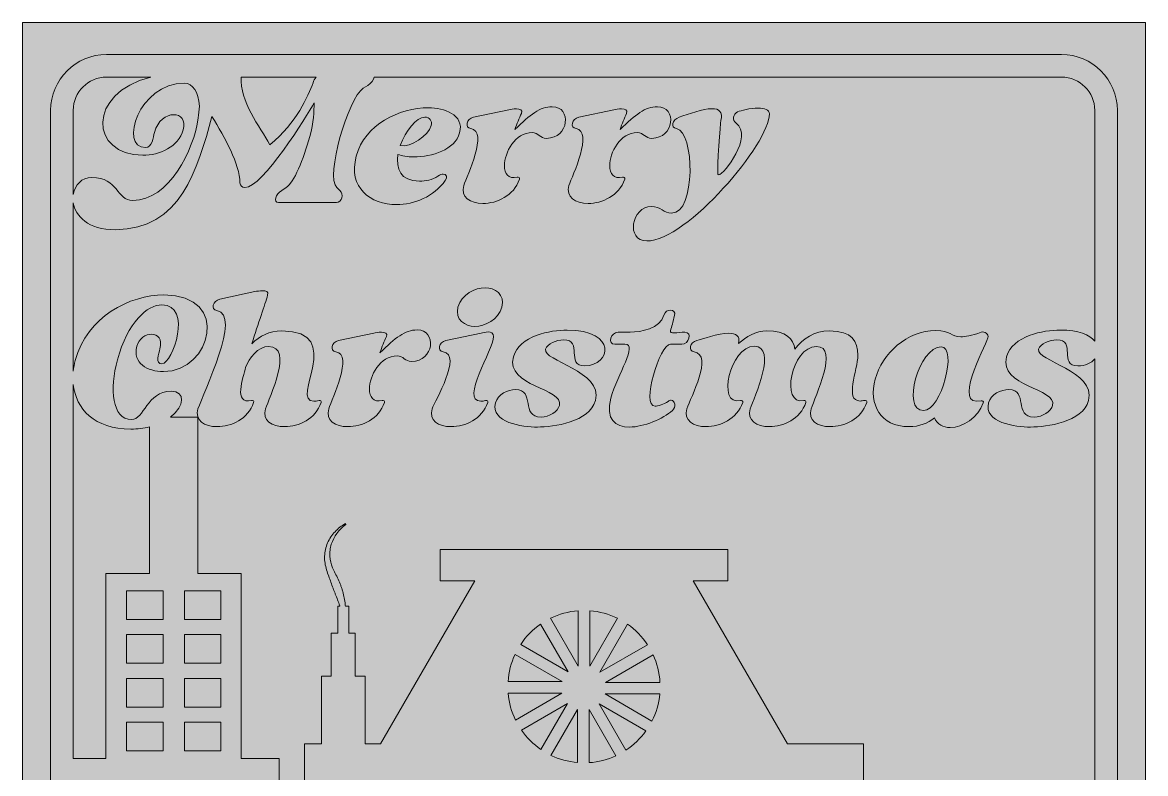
# Model space of a CAD drawing. Header units: centimetres. Extents: x 0.4 to 13.6, y -19.4 to -0.6.
# Drawn here: x 0.38 to 13.59, y -9.4 to -0.58 of the extents above; entities that cross this region are included whole.
import ezdxf

# ---------------------------------------------------------------- set-up
doc = ezdxf.new("R2010")
doc.units = ezdxf.units.CM
doc.header["$MEASUREMENT"] = 0
doc.layers.add('Layer 1', color=7, linetype='Continuous')

# ---------------------------------------------------------------- blocks, each defined once
blk = doc.blocks.new('block 3')
at = {"layer": 'Layer 1', "true_color": 0x2e3543}
h = blk.add_hatch(color=159, dxfattribs=at)
h.dxf.hatch_style = 2
h.paths.add_polyline_path([(13.585, -19.436), (0.385, -19.436), (0.385, -0.579), (13.585, -0.579)])
at = {"layer": 'Layer 1', "lineweight": 0}
blk.add_lwpolyline([(13.585, -19.436), (0.385, -19.436), (0.385, -0.579), (13.585, -0.579), (13.585, -19.436)], dxfattribs=at)
blk = doc.blocks.new('block 2')
at = {"layer": 'Layer 1'}
blk.add_blockref('block 3', (0, 0), dxfattribs=at)
blk = doc.blocks.new('block 4')
at = {"layer": 'Layer 1', "true_color": 0xebe715}
h = blk.add_hatch(color=2, dxfattribs=at)
h.dxf.hatch_style = 2
edge = h.paths.add_edge_path()
edge.add_spline(control_points=[(4.308, -2.15), (4.208, -2.521), (4.476, -2.718), (4.782, -2.718), (4.99, -2.718), (5.217, -2.626), (5.355, -2.436), (5.383, -2.396), (5.368, -2.359), (5.329, -2.359), (5.313, -2.359), (5.292, -2.368), (5.268, -2.383), (5.2, -2.431), (5.126, -2.442), (5.051, -2.442), (4.826, -2.442), (4.772, -2.294), (4.798, -2.128), (4.844, -2.147), (4.909, -2.158), (4.986, -2.158), (5.195, -2.158), (5.471, -2.075), (5.523, -1.876), (5.582, -1.658), (5.335, -1.581), (5.158, -1.581), (4.813, -1.581), (4.409, -1.774), (4.308, -2.15)], knot_values=[0, 0, 0, 0, 1, 1, 1, 2, 2, 2, 3, 3, 3, 4, 4, 4, 5, 5, 5, 6, 6, 6, 7, 7, 7, 8, 8, 8, 9, 9, 9, 10, 10, 10, 10], degree=3, periodic=1)
edge = h.paths.add_edge_path()
edge.add_spline(control_points=[(5.189, -1.791), (5.158, -1.905), (4.944, -2.051), (4.826, -2.025), (4.885, -1.852), (5.016, -1.691), (5.115, -1.691), (5.169, -1.691), (5.204, -1.734), (5.189, -1.791)], knot_values=[0, 0, 0, 0, 1, 1, 1, 2, 2, 2, 3, 3, 3, 3], degree=3, periodic=1)
h = blk.add_hatch(color=2, dxfattribs=at)
h.dxf.hatch_style = 2
edge = h.paths.add_edge_path()
edge.add_spline(control_points=[(5.797, -2.705), (5.96, -2.705), (6.161, -2.615), (6.227, -2.421), (6.231, -2.403), (6.218, -2.392), (6.201, -2.396), (6.096, -2.423), (6.05, -2.355), (6.05, -2.261), (6.05, -2.108), (6.172, -1.872), (6.376, -1.872), (6.448, -1.872), (6.47, -1.94), (6.544, -1.94), (6.811, -1.94), (6.845, -1.568), (6.612, -1.568), (6.463, -1.568), (6.358, -1.66), (6.172, -1.837), (6.196, -1.767), (6.223, -1.702), (6.249, -1.647), (6.266, -1.605), (6.231, -1.594), (6.19, -1.594), (6.157, -1.594), (6.118, -1.601), (6.1, -1.605), (6.1, -1.605), (5.687, -1.693), (5.687, -1.693), (5.602, -1.71), (5.582, -1.815), (5.654, -1.826), (5.864, -1.857), (5.611, -2.375), (5.571, -2.495), (5.53, -2.63), (5.648, -2.705), (5.797, -2.705)], knot_values=[0, 0, 0, 0, 1, 1, 1, 2, 2, 2, 3, 3, 3, 4, 4, 4, 5, 5, 5, 6, 6, 6, 7, 7, 7, 8, 8, 8, 9, 9, 9, 10, 10, 10, 11, 11, 11, 12, 12, 12, 13, 13, 13, 14, 14, 14, 14], degree=3, periodic=1)
h = blk.add_hatch(color=2, dxfattribs=at)
h.dxf.hatch_style = 2
edge = h.paths.add_edge_path()
edge.add_spline(control_points=[(7.034, -2.705), (7.197, -2.705), (7.398, -2.615), (7.464, -2.421), (7.468, -2.403), (7.455, -2.392), (7.438, -2.396), (7.333, -2.423), (7.287, -2.355), (7.287, -2.261), (7.287, -2.108), (7.409, -1.872), (7.613, -1.872), (7.685, -1.872), (7.707, -1.94), (7.781, -1.94), (8.048, -1.94), (8.082, -1.568), (7.849, -1.568), (7.7, -1.568), (7.595, -1.66), (7.409, -1.837), (7.433, -1.767), (7.46, -1.702), (7.486, -1.647), (7.503, -1.605), (7.468, -1.594), (7.427, -1.594), (7.394, -1.594), (7.355, -1.601), (7.337, -1.605), (7.337, -1.605), (6.924, -1.693), (6.924, -1.693), (6.839, -1.71), (6.819, -1.815), (6.891, -1.826), (7.101, -1.857), (6.848, -2.375), (6.808, -2.495), (6.767, -2.63), (6.885, -2.705), (7.034, -2.705)], knot_values=[0, 0, 0, 0, 1, 1, 1, 2, 2, 2, 3, 3, 3, 4, 4, 4, 5, 5, 5, 6, 6, 6, 7, 7, 7, 8, 8, 8, 9, 9, 9, 10, 10, 10, 11, 11, 11, 12, 12, 12, 13, 13, 13, 14, 14, 14, 14], degree=3, periodic=1)
h = blk.add_hatch(color=2, dxfattribs=at)
h.dxf.hatch_style = 2
edge = h.paths.add_edge_path()
edge.add_spline(control_points=[(8.015, -2.82), (7.925, -2.82), (7.884, -2.74), (7.779, -2.74), (7.543, -2.74), (7.473, -3.146), (7.722, -3.146), (8.198, -3.146), (9.166, -1.994), (9.166, -1.651), (9.166, -1.603), (9.105, -1.586), (9.031, -1.586), (8.939, -1.586), (8.828, -1.612), (8.791, -1.629), (8.74, -1.656), (8.721, -1.726), (8.773, -1.763), (8.981, -1.913), (8.627, -2.368), (8.568, -2.368), (8.563, -2.368), (8.559, -2.366), (8.559, -2.359), (8.546, -2.287), (8.587, -1.758), (8.594, -1.732), (8.622, -1.627), (8.572, -1.592), (8.489, -1.592), (8.382, -1.592), (8.216, -1.653), (8.104, -1.693), (8.021, -1.721), (7.999, -1.815), (8.072, -1.826), (8.286, -1.857), (8.301, -2.82), (8.015, -2.82)], knot_values=[0, 0, 0, 0, 1, 1, 1, 2, 2, 2, 3, 3, 3, 4, 4, 4, 5, 5, 5, 6, 6, 6, 7, 7, 7, 8, 8, 8, 9, 9, 9, 10, 10, 10, 11, 11, 11, 12, 12, 12, 13, 13, 13, 13], degree=3, periodic=1)
h = blk.add_hatch(color=2, dxfattribs=at)
h.dxf.hatch_style = 2
edge = h.paths.add_edge_path()
edge.add_spline(control_points=[(6.019, -3.922), (6.061, -3.773), (5.936, -3.695), (5.823, -3.695), (5.709, -3.695), (5.543, -3.773), (5.504, -3.922), (5.464, -4.071), (5.587, -4.149), (5.703, -4.149), (5.816, -4.149), (5.98, -4.071), (6.019, -3.922)], knot_values=[0, 0, 0, 0, 1, 1, 1, 2, 2, 2, 3, 3, 3, 4, 4, 4, 4], degree=3, periodic=1)
h = blk.add_hatch(color=2, dxfattribs=at)
h.dxf.hatch_style = 2
edge = h.paths.add_edge_path()
edge.add_spline(control_points=[(3.871, -5.019), (3.847, -5.026), (3.825, -5.028), (3.81, -5.028), (3.517, -5.028), (4.197, -4.202), (3.432, -4.202), (3.288, -4.202), (3.17, -4.263), (3.082, -4.353), (3.154, -4.114), (3.237, -3.894), (3.266, -3.782), (3.277, -3.741), (3.246, -3.73), (3.207, -3.73), (3.176, -3.73), (3.139, -3.736), (3.117, -3.741), (3.117, -3.741), (2.704, -3.83), (2.704, -3.83), (2.623, -3.848), (2.593, -3.95), (2.671, -3.964), (2.966, -4.005), (2.51, -4.929), (2.448, -5.117), (2.407, -5.253), (2.525, -5.327), (2.673, -5.327), (2.837, -5.327), (3.038, -5.238), (3.102, -5.043), (3.108, -5.026), (3.095, -5.015), (3.078, -5.019), (2.859, -5.074), (2.979, -4.748), (3.008, -4.632), (3.047, -4.523), (3.156, -4.385), (3.277, -4.385), (3.578, -4.385), (3.283, -4.993), (3.242, -5.117), (3.198, -5.253), (3.318, -5.327), (3.467, -5.327), (3.631, -5.327), (3.83, -5.238), (3.895, -5.043), (3.902, -5.026), (3.886, -5.015), (3.871, -5.019)], knot_values=[0, 0, 0, 0, 1, 1, 1, 2, 2, 2, 3, 3, 3, 4, 4, 4, 5, 5, 5, 6, 6, 6, 7, 7, 7, 8, 8, 8, 9, 9, 9, 10, 10, 10, 11, 11, 11, 12, 12, 12, 13, 13, 13, 14, 14, 14, 15, 15, 15, 16, 16, 16, 17, 17, 17, 18, 18, 18, 18], degree=3, periodic=1)
h = blk.add_hatch(color=2, dxfattribs=at)
h.dxf.hatch_style = 2
edge = h.paths.add_edge_path()
edge.add_spline(control_points=[(8.002, -4.359), (8.002, -4.359), (8.133, -4.359), (8.133, -4.359), (8.22, -4.359), (8.262, -4.217), (8.17, -4.217), (8.133, -4.217), (8.082, -4.226), (8.048, -4.226), (8.017, -4.226), (7.997, -4.219), (8.002, -4.2), (8.015, -4.154), (8.03, -4.097), (8.05, -4.02), (8.061, -3.979), (8.034, -3.957), (8.002, -3.957), (7.971, -3.957), (7.936, -3.977), (7.925, -4.016), (7.877, -4.176), (7.656, -4.217), (7.527, -4.217), (7.527, -4.217), (7.388, -4.217), (7.388, -4.217), (7.296, -4.217), (7.261, -4.359), (7.348, -4.359), (7.348, -4.359), (7.466, -4.359), (7.466, -4.359), (7.624, -4.359), (7.377, -4.709), (7.302, -4.991), (7.235, -5.244), (7.353, -5.332), (7.519, -5.332), (7.689, -5.332), (7.912, -5.235), (8.024, -5.137), (8.069, -5.096), (8.056, -5.017), (8.01, -5.017), (7.999, -5.017), (7.986, -5.021), (7.973, -5.03), (7.923, -5.065), (7.853, -5.087), (7.82, -5.087), (7.652, -5.087), (7.875, -4.359), (8.002, -4.359)], knot_values=[0, 0, 0, 0, 1, 1, 1, 2, 2, 2, 3, 3, 3, 4, 4, 4, 5, 5, 5, 6, 6, 6, 7, 7, 7, 8, 8, 8, 9, 9, 9, 10, 10, 10, 11, 11, 11, 12, 12, 12, 13, 13, 13, 14, 14, 14, 15, 15, 15, 16, 16, 16, 17, 17, 17, 18, 18, 18, 18], degree=3, periodic=1)
h = blk.add_hatch(color=2, dxfattribs=at)
h.dxf.hatch_style = 2
edge = h.paths.add_edge_path()
edge.add_spline(control_points=[(5.025, -4.191), (4.876, -4.191), (4.771, -4.283), (4.586, -4.46), (4.61, -4.39), (4.636, -4.324), (4.662, -4.27), (4.68, -4.228), (4.645, -4.217), (4.603, -4.217), (4.57, -4.217), (4.531, -4.224), (4.514, -4.228), (4.514, -4.228), (4.101, -4.315), (4.101, -4.315), (4.015, -4.333), (3.996, -4.438), (4.068, -4.449), (4.278, -4.479), (4.024, -4.997), (3.985, -5.117), (3.943, -5.253), (4.061, -5.327), (4.21, -5.327), (4.374, -5.327), (4.575, -5.238), (4.64, -5.043), (4.645, -5.026), (4.632, -5.015), (4.614, -5.019), (4.509, -5.045), (4.463, -4.978), (4.463, -4.884), (4.463, -4.731), (4.586, -4.495), (4.789, -4.495), (4.861, -4.495), (4.883, -4.562), (4.957, -4.562), (5.224, -4.562), (5.259, -4.191), (5.025, -4.191)], knot_values=[0, 0, 0, 0, 1, 1, 1, 2, 2, 2, 3, 3, 3, 4, 4, 4, 5, 5, 5, 6, 6, 6, 7, 7, 7, 8, 8, 8, 9, 9, 9, 10, 10, 10, 11, 11, 11, 12, 12, 12, 13, 13, 13, 14, 14, 14, 14], degree=3, periodic=1)
h = blk.add_hatch(color=2, dxfattribs=at)
h.dxf.hatch_style = 2
edge = h.paths.add_edge_path()
edge.add_spline(control_points=[(5.858, -4.215), (5.827, -4.215), (5.794, -4.224), (5.775, -4.228), (5.775, -4.228), (5.362, -4.315), (5.362, -4.315), (5.276, -4.333), (5.257, -4.438), (5.329, -4.449), (5.56, -4.481), (5.23, -5.028), (5.2, -5.117), (5.156, -5.253), (5.276, -5.327), (5.425, -5.327), (5.589, -5.327), (5.788, -5.238), (5.853, -5.043), (5.86, -5.026), (5.847, -5.015), (5.829, -5.019), (5.807, -5.026), (5.788, -5.028), (5.772, -5.028), (5.523, -5.028), (5.923, -4.42), (5.923, -4.27), (5.923, -4.226), (5.893, -4.215), (5.858, -4.215)], knot_values=[0, 0, 0, 0, 1, 1, 1, 2, 2, 2, 3, 3, 3, 4, 4, 4, 5, 5, 5, 6, 6, 6, 7, 7, 7, 8, 8, 8, 9, 9, 9, 10, 10, 10, 10], degree=3, periodic=1)
h = blk.add_hatch(color=2, dxfattribs=at)
h.dxf.hatch_style = 2
edge = h.paths.add_edge_path()
edge.add_spline(control_points=[(6.155, -4.508), (6.061, -4.857), (6.752, -4.875), (6.697, -5.078), (6.679, -5.146), (6.579, -5.216), (6.481, -5.216), (6.236, -5.216), (6.415, -4.892), (6.181, -4.892), (6.092, -4.892), (5.971, -4.945), (5.945, -5.047), (5.882, -5.281), (6.262, -5.332), (6.437, -5.332), (6.627, -5.332), (7.051, -5.275), (7.119, -5.021), (7.213, -4.672), (6.496, -4.554), (6.533, -4.418), (6.551, -4.355), (6.662, -4.307), (6.745, -4.307), (6.981, -4.307), (6.762, -4.613), (6.994, -4.613), (7.304, -4.613), (7.383, -4.193), (6.787, -4.193), (6.592, -4.193), (6.223, -4.256), (6.155, -4.508)], knot_values=[0, 0, 0, 0, 1, 1, 1, 2, 2, 2, 3, 3, 3, 4, 4, 4, 5, 5, 5, 6, 6, 6, 7, 7, 7, 8, 8, 8, 9, 9, 9, 10, 10, 10, 11, 11, 11, 11], degree=3, periodic=1)
h = blk.add_hatch(color=2, dxfattribs=at)
h.dxf.hatch_style = 2
edge = h.paths.add_edge_path()
edge.add_spline(control_points=[(8.802, -4.35), (8.821, -4.259), (8.767, -4.23), (8.688, -4.23), (8.561, -4.23), (8.369, -4.302), (8.312, -4.315), (8.227, -4.333), (8.207, -4.438), (8.279, -4.449), (8.511, -4.481), (8.238, -4.986), (8.194, -5.117), (8.152, -5.253), (8.27, -5.327), (8.419, -5.327), (8.583, -5.327), (8.784, -5.238), (8.85, -5.043), (8.854, -5.026), (8.841, -5.015), (8.823, -5.019), (8.539, -5.091), (8.705, -4.383), (8.985, -4.383), (9.265, -4.383), (8.985, -4.982), (8.939, -5.117), (8.898, -5.253), (9.016, -5.327), (9.164, -5.327), (9.328, -5.327), (9.529, -5.238), (9.593, -5.043), (9.599, -5.026), (9.586, -5.015), (9.569, -5.019), (9.293, -5.089), (9.416, -4.385), (9.719, -4.385), (9.986, -4.385), (9.7, -4.982), (9.654, -5.117), (9.612, -5.253), (9.73, -5.327), (9.879, -5.327), (10.043, -5.327), (10.244, -5.238), (10.309, -5.043), (10.314, -5.026), (10.301, -5.015), (10.283, -5.019), (10.264, -5.023), (10.246, -5.026), (10.231, -5.026), (10.041, -5.026), (10.204, -4.663), (10.204, -4.488), (10.204, -4.324), (10.137, -4.202), (9.868, -4.202), (9.693, -4.202), (9.555, -4.294), (9.464, -4.418), (9.446, -4.291), (9.363, -4.202), (9.134, -4.202), (9.005, -4.202), (8.885, -4.274), (8.802, -4.35)], knot_values=[0, 0, 0, 0, 1, 1, 1, 2, 2, 2, 3, 3, 3, 4, 4, 4, 5, 5, 5, 6, 6, 6, 7, 7, 7, 8, 8, 8, 9, 9, 9, 10, 10, 10, 11, 11, 11, 12, 12, 12, 13, 13, 13, 14, 14, 14, 15, 15, 15, 16, 16, 16, 17, 17, 17, 18, 18, 18, 19, 19, 19, 20, 20, 20, 21, 21, 21, 22, 22, 22, 23, 23, 23, 23], degree=3, periodic=1)
h = blk.add_hatch(color=2, dxfattribs=at)
h.dxf.hatch_style = 2
edge = h.paths.add_edge_path()
edge.add_spline(control_points=[(10.803, -5.327), (10.928, -5.327), (11.026, -5.288), (11.103, -5.225), (11.138, -5.303), (11.208, -5.338), (11.289, -5.338), (11.437, -5.338), (11.621, -5.222), (11.678, -5.047), (11.684, -5.03), (11.669, -5.019), (11.654, -5.023), (11.308, -5.104), (11.691, -4.409), (11.732, -4.285), (11.75, -4.237), (11.689, -4.206), (11.654, -4.217), (11.538, -4.259), (11.466, -4.272), (11.415, -4.272), (11.297, -4.272), (11.293, -4.197), (11.12, -4.197), (10.782, -4.197), (10.487, -4.471), (10.408, -4.77), (10.327, -5.065), (10.469, -5.327), (10.803, -5.327)], knot_values=[0, 0, 0, 0, 1, 1, 1, 2, 2, 2, 3, 3, 3, 4, 4, 4, 5, 5, 5, 6, 6, 6, 7, 7, 7, 8, 8, 8, 9, 9, 9, 10, 10, 10, 10], degree=3, periodic=1)
edge = h.paths.add_edge_path()
edge.add_spline(control_points=[(11.184, -4.39), (11.376, -4.39), (11.188, -5.139), (10.974, -5.139), (10.714, -5.139), (10.921, -4.39), (11.184, -4.39)], knot_values=[0, 0, 0, 0, 1, 1, 1, 2, 2, 2, 2], degree=3, periodic=1)
at = {"layer": 'Layer 1', "lineweight": 0}
for points in [[(1.609, -7.592), (1.609, -7.256), (2.037, -7.256), (2.037, -7.592), (1.609, -7.592)], [(2.717, -7.592), (2.289, -7.592), (2.289, -7.256), (2.717, -7.256), (2.717, -7.592)], [(1.609, -8.106), (1.609, -7.77), (2.037, -7.77), (2.037, -8.106), (1.609, -8.106)], [(2.717, -7.77), (2.717, -8.106), (2.289, -8.106), (2.289, -7.77), (2.717, -7.77)], [(1.609, -8.621), (1.609, -8.285), (2.037, -8.285), (2.037, -8.621), (1.609, -8.621)], [(2.717, -8.285), (2.717, -8.621), (2.289, -8.621), (2.289, -8.285), (2.717, -8.285)], [(1.609, -9.135), (1.609, -8.799), (2.037, -8.799), (2.037, -9.135), (1.609, -9.135)], [(2.717, -8.799), (2.717, -9.135), (2.289, -9.135), (2.289, -8.799), (2.717, -8.799)]]:
    blk.add_lwpolyline(points, dxfattribs=at)
for points, knots in [([(12.598, -0.955), (12.598, -0.955), (1.372, -0.955), (1.372, -0.955), (1.011, -0.955), (0.716, -1.249), (0.716, -1.611), (0.716, -1.611), (0.716, -18.404), (0.716, -18.404), (0.716, -18.766), (1.011, -19.06), (1.372, -19.06), (1.372, -19.06), (12.598, -19.06), (12.598, -19.06), (12.959, -19.06), (13.254, -18.766), (13.254, -18.404), (13.254, -18.404), (13.254, -1.611), (13.254, -1.611), (13.254, -1.249), (12.959, -0.955), (12.598, -0.955)], [0, 0, 0, 0, 1, 1, 1, 2, 2, 2, 3, 3, 3, 4, 4, 4, 5, 5, 5, 6, 6, 6, 7, 7, 7, 8, 8, 8, 8]), ([(12.988, -1.611), (12.988, -1.611), (12.988, -4.321), (12.988, -4.321), (12.928, -4.249), (12.801, -4.193), (12.582, -4.193), (12.388, -4.193), (12.019, -4.256), (11.951, -4.508), (11.857, -4.857), (12.547, -4.875), (12.493, -5.078), (12.475, -5.146), (12.375, -5.216), (12.276, -5.216), (12.032, -5.216), (12.211, -4.892), (11.977, -4.892), (11.888, -4.892), (11.767, -4.945), (11.741, -5.047), (11.678, -5.281), (12.058, -5.332), (12.233, -5.332), (12.423, -5.332), (12.847, -5.275), (12.915, -5.021), (13.009, -4.672), (12.292, -4.554), (12.329, -4.418), (12.346, -4.355), (12.458, -4.307), (12.541, -4.307), (12.777, -4.307), (12.558, -4.613), (12.79, -4.613), (12.878, -4.613), (12.947, -4.579), (12.988, -4.531), (12.988, -4.531), (12.988, -13.232), (12.988, -13.232), (12.988, -13.232), (12.287, -13.232), (12.287, -13.232), (12.287, -13.232), (12.287, -12.931), (12.287, -12.931), (12.287, -12.559), (11.985, -12.257), (11.613, -12.257), (11.426, -12.257), (11.258, -12.332), (11.135, -12.454), (11.013, -12.576), (10.938, -12.745), (10.938, -12.931), (10.938, -12.931), (10.938, -13.232), (10.938, -13.232), (10.938, -13.232), (10.271, -13.232), (10.271, -13.232), (10.271, -13.232), (10.271, -9.054), (10.271, -9.054), (10.271, -9.054), (9.375, -9.054), (9.375, -9.054), (9.375, -9.054), (8.27, -7.14), (8.27, -7.14), (8.27, -7.14), (8.674, -7.14), (8.674, -7.14), (8.674, -7.14), (8.674, -6.77), (8.674, -6.77), (8.674, -6.77), (5.296, -6.77), (5.296, -6.77), (5.296, -6.77), (5.296, -7.14), (5.296, -7.14), (5.296, -7.14), (5.7, -7.14), (5.7, -7.14), (5.7, -7.14), (4.595, -9.054), (4.595, -9.054), (4.595, -9.054), (4.413, -9.054), (4.413, -9.054), (4.413, -9.054), (4.413, -8.258), (4.413, -8.258), (4.413, -8.258), (4.295, -8.258), (4.295, -8.258), (4.295, -8.258), (4.295, -7.754), (4.295, -7.754), (4.295, -7.754), (4.22, -7.754), (4.22, -7.754), (4.22, -7.754), (4.22, -7.437), (4.22, -7.437), (4.22, -7.437), (4.18, -7.437), (4.18, -7.437), (4.179, -7.431), (4.179, -7.424), (4.178, -7.418), (4.174, -7.366), (4.163, -7.314), (4.15, -7.264), (4.146, -7.252), (4.142, -7.24), (4.139, -7.227), (4.134, -7.215), (4.13, -7.203), (4.125, -7.191), (4.117, -7.166), (4.106, -7.143), (4.095, -7.12), (4.084, -7.096), (4.072, -7.074), (4.06, -7.051), (4.06, -7.051), (4.051, -7.034), (4.051, -7.034), (4.051, -7.034), (4.043, -7.018), (4.043, -7.018), (4.043, -7.018), (4.036, -7.002), (4.036, -7.002), (4.036, -7.002), (4.029, -6.986), (4.029, -6.986), (4.012, -6.942), (4, -6.896), (3.998, -6.849), (3.996, -6.826), (3.997, -6.802), (4, -6.779), (4.003, -6.755), (4.008, -6.732), (4.015, -6.709), (4.044, -6.618), (4.106, -6.536), (4.185, -6.475), (4.185, -6.475), (4.18, -6.467), (4.18, -6.467), (4.135, -6.492), (4.095, -6.524), (4.059, -6.562), (4.023, -6.6), (3.993, -6.644), (3.971, -6.693), (3.961, -6.718), (3.953, -6.743), (3.946, -6.769), (3.941, -6.796), (3.937, -6.823), (3.936, -6.85), (3.934, -6.904), (3.944, -6.958), (3.959, -7.01), (3.959, -7.01), (3.965, -7.029), (3.965, -7.029), (3.965, -7.029), (3.972, -7.048), (3.972, -7.048), (3.972, -7.048), (3.985, -7.085), (3.985, -7.085), (3.993, -7.108), (4.003, -7.131), (4.01, -7.155), (4.018, -7.178), (4.027, -7.202), (4.035, -7.225), (4.039, -7.236), (4.044, -7.248), (4.048, -7.259), (4.053, -7.271), (4.057, -7.282), (4.062, -7.294), (4.08, -7.339), (4.098, -7.385), (4.114, -7.432), (4.115, -7.433), (4.116, -7.435), (4.116, -7.437), (4.116, -7.437), (4.09, -7.437), (4.09, -7.437), (4.09, -7.437), (4.09, -7.754), (4.09, -7.754), (4.09, -7.754), (4.015, -7.754), (4.015, -7.754), (4.015, -7.754), (4.015, -8.258), (4.015, -8.258), (4.015, -8.258), (3.898, -8.258), (3.898, -8.258), (3.898, -8.258), (3.898, -9.054), (3.898, -9.054), (3.898, -9.054), (3.699, -9.054), (3.699, -9.054), (3.699, -9.054), (3.699, -18.794), (3.699, -18.794), (3.699, -18.794), (3.403, -18.794), (3.403, -18.794), (3.403, -18.794), (3.403, -9.228), (3.403, -9.228), (3.254, -9.228), (3.105, -9.228), (2.956, -9.228), (2.956, -9.228), (2.956, -7.053), (2.956, -7.053), (2.956, -7.053), (2.446, -7.053), (2.446, -7.053), (2.446, -7.053), (2.446, -5.214), (2.446, -5.214), (2.446, -5.214), (2.126, -5.214), (2.126, -5.214), (2.292, -5.084), (2.304, -4.912), (2.134, -4.912), (1.843, -4.912), (1.819, -5.244), (1.666, -5.244), (1.436, -5.244), (1.41, -4.881), (1.5, -4.543), (1.62, -4.099), (1.854, -3.896), (2.024, -3.896), (2.387, -3.896), (2.151, -4.589), (2.024, -4.589), (1.939, -4.589), (1.987, -4.471), (2, -4.414), (2.033, -4.294), (1.974, -4.241), (1.904, -4.241), (1.834, -4.241), (1.753, -4.291), (1.729, -4.383), (1.677, -4.582), (1.852, -4.68), (2.044, -4.68), (2.601, -4.68), (2.844, -3.78), (2.046, -3.78), (1.648, -3.78), (1.144, -4.033), (1.006, -4.549), (0.995, -4.592), (0.987, -4.634), (0.982, -4.676), (0.982, -4.676), (0.982, -2.698), (0.982, -2.698), (1.008, -2.854), (1.155, -3.013), (1.478, -3.013), (2.241, -3.013), (2.444, -2.305), (2.612, -1.682), (2.763, -1.935), (2.94, -2.237), (2.94, -2.464), (2.951, -2.497), (2.96, -2.514), (2.999, -2.517), (3.2, -2.53), (3.733, -1.671), (3.812, -1.522), (3.814, -1.621), (3.805, -1.754), (3.762, -1.918), (3.69, -2.187), (3.574, -2.462), (3.484, -2.519), (3.484, -2.519), (3.432, -2.552), (3.432, -2.552), (3.357, -2.598), (3.331, -2.689), (3.395, -2.694), (3.395, -2.694), (4.074, -2.694), (4.074, -2.694), (4.14, -2.689), (4.164, -2.598), (4.114, -2.552), (4.114, -2.552), (4.079, -2.519), (4.079, -2.519), (3.945, -2.39), (4.21, -1.468), (4.391, -1.352), (4.391, -1.352), (4.444, -1.319), (4.444, -1.319), (4.487, -1.292), (4.513, -1.252), (4.517, -1.221), (4.517, -1.221), (12.598, -1.221), (12.598, -1.221), (12.813, -1.221), (12.988, -1.396), (12.988, -1.611)], [0, 0, 0, 0, 1, 1, 1, 2, 2, 2, 3, 3, 3, 4, 4, 4, 5, 5, 5, 6, 6, 6, 7, 7, 7, 8, 8, 8, 9, 9, 9, 10, 10, 10, 11, 11, 11, 12, 12, 12, 13, 13, 13, 14, 14, 14, 15, 15, 15, 16, 16, 16, 17, 17, 17, 18, 18, 18, 19, 19, 19, 20, 20, 20, 21, 21, 21, 22, 22, 22, 23, 23, 23, 24, 24, 24, 25, 25, 25, 26, 26, 26, 27, 27, 27, 28, 28, 28, 29, 29, 29, 30, 30, 30, 31, 31, 31, 32, 32, 32, 33, 33, 33, 34, 34, 34, 35, 35, 35, 36, 36, 36, 37, 37, 37, 38, 38, 38, 39, 39, 39, 40, 40, 40, 41, 41, 41, 42, 42, 42, 43, 43, 43, 44, 44, 44, 45, 45, 45, 46, 46, 46, 47, 47, 47, 48, 48, 48, 49, 49, 49, 50, 50, 50, 51, 51, 51, 52, 52, 52, 53, 53, 53, 54, 54, 54, 55, 55, 55, 56, 56, 56, 57, 57, 57, 58, 58, 58, 59, 59, 59, 60, 60, 60, 61, 61, 61, 62, 62, 62, 63, 63, 63, 64, 64, 64, 65, 65, 65, 66, 66, 66, 67, 67, 67, 68, 68, 68, 69, 69, 69, 70, 70, 70, 71, 71, 71, 72, 72, 72, 73, 73, 73, 74, 74, 74, 75, 75, 75, 76, 76, 76, 77, 77, 77, 78, 78, 78, 79, 79, 79, 80, 80, 80, 81, 81, 81, 82, 82, 82, 83, 83, 83, 84, 84, 84, 85, 85, 85, 86, 86, 86, 87, 87, 87, 88, 88, 88, 89, 89, 89, 90, 90, 90, 91, 91, 91, 92, 92, 92, 93, 93, 93, 94, 94, 94, 95, 95, 95, 96, 96, 96, 97, 97, 97, 98, 98, 98, 99, 99, 99, 100, 100, 100, 101, 101, 101, 102, 102, 102, 103, 103, 103, 104, 104, 104, 105, 105, 105, 106, 106, 106, 107, 107, 107, 108, 108, 108, 109, 109, 109, 110, 110, 110, 111, 111, 111, 111]), ([(1.372, -1.221), (1.372, -1.221), (1.893, -1.221), (1.893, -1.221), (1.135, -1.409), (1.178, -2.139), (1.799, -2.139), (1.992, -2.139), (2.221, -2.04), (2.273, -1.841), (2.306, -1.723), (2.243, -1.662), (2.162, -1.662), (2.079, -1.662), (1.972, -1.73), (1.935, -1.872), (1.919, -1.929), (1.913, -2.047), (1.83, -2.047), (1.52, -2.047), (1.747, -1.291), (2.289, -1.291), (2.381, -1.291), (2.459, -1.396), (2.464, -1.562), (2.461, -1.608), (2.459, -1.656), (2.45, -1.699), (2.402, -2.075), (2.107, -2.67), (1.681, -2.67), (1.489, -2.67), (1.511, -2.399), (1.2, -2.399), (1.081, -2.399), (1.001, -2.488), (0.982, -2.599), (0.982, -2.599), (0.982, -1.611), (0.982, -1.611), (0.982, -1.396), (1.157, -1.221), (1.372, -1.221)], [0, 0, 0, 0, 1, 1, 1, 2, 2, 2, 3, 3, 3, 4, 4, 4, 5, 5, 5, 6, 6, 6, 7, 7, 7, 8, 8, 8, 9, 9, 9, 10, 10, 10, 11, 11, 11, 12, 12, 12, 13, 13, 13, 14, 14, 14, 14]), ([(2.957, -1.221), (2.957, -1.221), (3.836, -1.221), (3.836, -1.221), (3.819, -1.24), (3.806, -1.263), (3.801, -1.288), (3.74, -1.448), (3.611, -1.747), (3.294, -2.016), (3.174, -1.803), (2.935, -1.503), (2.957, -1.221)], [0, 0, 0, 0, 1, 1, 1, 2, 2, 2, 3, 3, 3, 4, 4, 4, 4]), ([(4.308, -2.15), (4.208, -2.521), (4.476, -2.718), (4.782, -2.718), (4.99, -2.718), (5.217, -2.626), (5.355, -2.436), (5.383, -2.396), (5.368, -2.359), (5.329, -2.359), (5.313, -2.359), (5.292, -2.368), (5.268, -2.383), (5.2, -2.431), (5.126, -2.442), (5.051, -2.442), (4.826, -2.442), (4.772, -2.294), (4.798, -2.128), (4.844, -2.147), (4.909, -2.158), (4.986, -2.158), (5.195, -2.158), (5.471, -2.075), (5.523, -1.876), (5.582, -1.658), (5.335, -1.581), (5.158, -1.581), (4.813, -1.581), (4.409, -1.774), (4.308, -2.15)], [0, 0, 0, 0, 1, 1, 1, 2, 2, 2, 3, 3, 3, 4, 4, 4, 5, 5, 5, 6, 6, 6, 7, 7, 7, 8, 8, 8, 9, 9, 9, 10, 10, 10, 10]), ([(5.797, -2.705), (5.96, -2.705), (6.161, -2.615), (6.227, -2.421), (6.231, -2.403), (6.218, -2.392), (6.201, -2.396), (6.096, -2.423), (6.05, -2.355), (6.05, -2.261), (6.05, -2.108), (6.172, -1.872), (6.376, -1.872), (6.448, -1.872), (6.47, -1.94), (6.544, -1.94), (6.811, -1.94), (6.845, -1.568), (6.612, -1.568), (6.463, -1.568), (6.358, -1.66), (6.172, -1.837), (6.196, -1.767), (6.223, -1.702), (6.249, -1.647), (6.266, -1.605), (6.231, -1.594), (6.19, -1.594), (6.157, -1.594), (6.118, -1.601), (6.1, -1.605), (6.1, -1.605), (5.687, -1.693), (5.687, -1.693), (5.602, -1.71), (5.582, -1.815), (5.654, -1.826), (5.864, -1.857), (5.611, -2.375), (5.571, -2.495), (5.53, -2.63), (5.648, -2.705), (5.797, -2.705)], [0, 0, 0, 0, 1, 1, 1, 2, 2, 2, 3, 3, 3, 4, 4, 4, 5, 5, 5, 6, 6, 6, 7, 7, 7, 8, 8, 8, 9, 9, 9, 10, 10, 10, 11, 11, 11, 12, 12, 12, 13, 13, 13, 14, 14, 14, 14]), ([(7.034, -2.705), (7.197, -2.705), (7.398, -2.615), (7.464, -2.421), (7.468, -2.403), (7.455, -2.392), (7.438, -2.396), (7.333, -2.423), (7.287, -2.355), (7.287, -2.261), (7.287, -2.108), (7.409, -1.872), (7.613, -1.872), (7.685, -1.872), (7.707, -1.94), (7.781, -1.94), (8.048, -1.94), (8.082, -1.568), (7.849, -1.568), (7.7, -1.568), (7.595, -1.66), (7.409, -1.837), (7.433, -1.767), (7.46, -1.702), (7.486, -1.647), (7.503, -1.605), (7.468, -1.594), (7.427, -1.594), (7.394, -1.594), (7.355, -1.601), (7.337, -1.605), (7.337, -1.605), (6.924, -1.693), (6.924, -1.693), (6.839, -1.71), (6.819, -1.815), (6.891, -1.826), (7.101, -1.857), (6.848, -2.375), (6.808, -2.495), (6.767, -2.63), (6.885, -2.705), (7.034, -2.705)], [0, 0, 0, 0, 1, 1, 1, 2, 2, 2, 3, 3, 3, 4, 4, 4, 5, 5, 5, 6, 6, 6, 7, 7, 7, 8, 8, 8, 9, 9, 9, 10, 10, 10, 11, 11, 11, 12, 12, 12, 13, 13, 13, 14, 14, 14, 14]), ([(5.189, -1.791), (5.158, -1.905), (4.944, -2.051), (4.826, -2.025), (4.885, -1.852), (5.016, -1.691), (5.115, -1.691), (5.169, -1.691), (5.204, -1.734), (5.189, -1.791)], [0, 0, 0, 0, 1, 1, 1, 2, 2, 2, 3, 3, 3, 3]), ([(8.015, -2.82), (7.925, -2.82), (7.884, -2.74), (7.779, -2.74), (7.543, -2.74), (7.473, -3.146), (7.722, -3.146), (8.198, -3.146), (9.166, -1.994), (9.166, -1.651), (9.166, -1.603), (9.105, -1.586), (9.031, -1.586), (8.939, -1.586), (8.828, -1.612), (8.791, -1.629), (8.74, -1.656), (8.721, -1.726), (8.773, -1.763), (8.981, -1.913), (8.627, -2.368), (8.568, -2.368), (8.563, -2.368), (8.559, -2.366), (8.559, -2.359), (8.546, -2.287), (8.587, -1.758), (8.594, -1.732), (8.622, -1.627), (8.572, -1.592), (8.489, -1.592), (8.382, -1.592), (8.216, -1.653), (8.104, -1.693), (8.021, -1.721), (7.999, -1.815), (8.072, -1.826), (8.286, -1.857), (8.301, -2.82), (8.015, -2.82)], [0, 0, 0, 0, 1, 1, 1, 2, 2, 2, 3, 3, 3, 4, 4, 4, 5, 5, 5, 6, 6, 6, 7, 7, 7, 8, 8, 8, 9, 9, 9, 10, 10, 10, 11, 11, 11, 12, 12, 12, 13, 13, 13, 13]), ([(6.019, -3.922), (6.061, -3.773), (5.936, -3.695), (5.823, -3.695), (5.709, -3.695), (5.543, -3.773), (5.504, -3.922), (5.464, -4.071), (5.587, -4.149), (5.703, -4.149), (5.816, -4.149), (5.98, -4.071), (6.019, -3.922)], [0, 0, 0, 0, 1, 1, 1, 2, 2, 2, 3, 3, 3, 4, 4, 4, 4]), ([(3.871, -5.019), (3.847, -5.026), (3.825, -5.028), (3.81, -5.028), (3.517, -5.028), (4.197, -4.202), (3.432, -4.202), (3.288, -4.202), (3.17, -4.263), (3.082, -4.353), (3.154, -4.114), (3.237, -3.894), (3.266, -3.782), (3.277, -3.741), (3.246, -3.73), (3.207, -3.73), (3.176, -3.73), (3.139, -3.736), (3.117, -3.741), (3.117, -3.741), (2.704, -3.83), (2.704, -3.83), (2.623, -3.848), (2.593, -3.95), (2.671, -3.964), (2.966, -4.005), (2.51, -4.929), (2.448, -5.117), (2.407, -5.253), (2.525, -5.327), (2.673, -5.327), (2.837, -5.327), (3.038, -5.238), (3.102, -5.043), (3.108, -5.026), (3.095, -5.015), (3.078, -5.019), (2.859, -5.074), (2.979, -4.748), (3.008, -4.632), (3.047, -4.523), (3.156, -4.385), (3.277, -4.385), (3.578, -4.385), (3.283, -4.993), (3.242, -5.117), (3.198, -5.253), (3.318, -5.327), (3.467, -5.327), (3.631, -5.327), (3.83, -5.238), (3.895, -5.043), (3.902, -5.026), (3.886, -5.015), (3.871, -5.019)], [0, 0, 0, 0, 1, 1, 1, 2, 2, 2, 3, 3, 3, 4, 4, 4, 5, 5, 5, 6, 6, 6, 7, 7, 7, 8, 8, 8, 9, 9, 9, 10, 10, 10, 11, 11, 11, 12, 12, 12, 13, 13, 13, 14, 14, 14, 15, 15, 15, 16, 16, 16, 17, 17, 17, 18, 18, 18, 18]), ([(8.002, -4.359), (8.002, -4.359), (8.133, -4.359), (8.133, -4.359), (8.22, -4.359), (8.262, -4.217), (8.17, -4.217), (8.133, -4.217), (8.082, -4.226), (8.048, -4.226), (8.017, -4.226), (7.997, -4.219), (8.002, -4.2), (8.015, -4.154), (8.03, -4.097), (8.05, -4.02), (8.061, -3.979), (8.034, -3.957), (8.002, -3.957), (7.971, -3.957), (7.936, -3.977), (7.925, -4.016), (7.877, -4.176), (7.656, -4.217), (7.527, -4.217), (7.527, -4.217), (7.388, -4.217), (7.388, -4.217), (7.296, -4.217), (7.261, -4.359), (7.348, -4.359), (7.348, -4.359), (7.466, -4.359), (7.466, -4.359), (7.624, -4.359), (7.377, -4.709), (7.302, -4.991), (7.235, -5.244), (7.353, -5.332), (7.519, -5.332), (7.689, -5.332), (7.912, -5.235), (8.024, -5.137), (8.069, -5.096), (8.056, -5.017), (8.01, -5.017), (7.999, -5.017), (7.986, -5.021), (7.973, -5.03), (7.923, -5.065), (7.853, -5.087), (7.82, -5.087), (7.652, -5.087), (7.875, -4.359), (8.002, -4.359)], [0, 0, 0, 0, 1, 1, 1, 2, 2, 2, 3, 3, 3, 4, 4, 4, 5, 5, 5, 6, 6, 6, 7, 7, 7, 8, 8, 8, 9, 9, 9, 10, 10, 10, 11, 11, 11, 12, 12, 12, 13, 13, 13, 14, 14, 14, 15, 15, 15, 16, 16, 16, 17, 17, 17, 18, 18, 18, 18]), ([(5.025, -4.191), (4.876, -4.191), (4.771, -4.283), (4.586, -4.46), (4.61, -4.39), (4.636, -4.324), (4.662, -4.27), (4.68, -4.228), (4.645, -4.217), (4.603, -4.217), (4.57, -4.217), (4.531, -4.224), (4.514, -4.228), (4.514, -4.228), (4.101, -4.315), (4.101, -4.315), (4.015, -4.333), (3.996, -4.438), (4.068, -4.449), (4.278, -4.479), (4.024, -4.997), (3.985, -5.117), (3.943, -5.253), (4.061, -5.327), (4.21, -5.327), (4.374, -5.327), (4.575, -5.238), (4.64, -5.043), (4.645, -5.026), (4.632, -5.015), (4.614, -5.019), (4.509, -5.045), (4.463, -4.978), (4.463, -4.884), (4.463, -4.731), (4.586, -4.495), (4.789, -4.495), (4.861, -4.495), (4.883, -4.562), (4.957, -4.562), (5.224, -4.562), (5.259, -4.191), (5.025, -4.191)], [0, 0, 0, 0, 1, 1, 1, 2, 2, 2, 3, 3, 3, 4, 4, 4, 5, 5, 5, 6, 6, 6, 7, 7, 7, 8, 8, 8, 9, 9, 9, 10, 10, 10, 11, 11, 11, 12, 12, 12, 13, 13, 13, 14, 14, 14, 14]), ([(5.858, -4.215), (5.827, -4.215), (5.794, -4.224), (5.775, -4.228), (5.775, -4.228), (5.362, -4.315), (5.362, -4.315), (5.276, -4.333), (5.257, -4.438), (5.329, -4.449), (5.56, -4.481), (5.23, -5.028), (5.2, -5.117), (5.156, -5.253), (5.276, -5.327), (5.425, -5.327), (5.589, -5.327), (5.788, -5.238), (5.853, -5.043), (5.86, -5.026), (5.847, -5.015), (5.829, -5.019), (5.807, -5.026), (5.788, -5.028), (5.772, -5.028), (5.523, -5.028), (5.923, -4.42), (5.923, -4.27), (5.923, -4.226), (5.893, -4.215), (5.858, -4.215)], [0, 0, 0, 0, 1, 1, 1, 2, 2, 2, 3, 3, 3, 4, 4, 4, 5, 5, 5, 6, 6, 6, 7, 7, 7, 8, 8, 8, 9, 9, 9, 10, 10, 10, 10]), ([(6.155, -4.508), (6.061, -4.857), (6.752, -4.875), (6.697, -5.078), (6.679, -5.146), (6.579, -5.216), (6.481, -5.216), (6.236, -5.216), (6.415, -4.892), (6.181, -4.892), (6.092, -4.892), (5.971, -4.945), (5.945, -5.047), (5.882, -5.281), (6.262, -5.332), (6.437, -5.332), (6.627, -5.332), (7.051, -5.275), (7.119, -5.021), (7.213, -4.672), (6.496, -4.554), (6.533, -4.418), (6.551, -4.355), (6.662, -4.307), (6.745, -4.307), (6.981, -4.307), (6.762, -4.613), (6.994, -4.613), (7.304, -4.613), (7.383, -4.193), (6.787, -4.193), (6.592, -4.193), (6.223, -4.256), (6.155, -4.508)], [0, 0, 0, 0, 1, 1, 1, 2, 2, 2, 3, 3, 3, 4, 4, 4, 5, 5, 5, 6, 6, 6, 7, 7, 7, 8, 8, 8, 9, 9, 9, 10, 10, 10, 11, 11, 11, 11]), ([(8.802, -4.35), (8.821, -4.259), (8.767, -4.23), (8.688, -4.23), (8.561, -4.23), (8.369, -4.302), (8.312, -4.315), (8.227, -4.333), (8.207, -4.438), (8.279, -4.449), (8.511, -4.481), (8.238, -4.986), (8.194, -5.117), (8.152, -5.253), (8.27, -5.327), (8.419, -5.327), (8.583, -5.327), (8.784, -5.238), (8.85, -5.043), (8.854, -5.026), (8.841, -5.015), (8.823, -5.019), (8.539, -5.091), (8.705, -4.383), (8.985, -4.383), (9.265, -4.383), (8.985, -4.982), (8.939, -5.117), (8.898, -5.253), (9.016, -5.327), (9.164, -5.327), (9.328, -5.327), (9.529, -5.238), (9.593, -5.043), (9.599, -5.026), (9.586, -5.015), (9.569, -5.019), (9.293, -5.089), (9.416, -4.385), (9.719, -4.385), (9.986, -4.385), (9.7, -4.982), (9.654, -5.117), (9.612, -5.253), (9.73, -5.327), (9.879, -5.327), (10.043, -5.327), (10.244, -5.238), (10.309, -5.043), (10.314, -5.026), (10.301, -5.015), (10.283, -5.019), (10.264, -5.023), (10.246, -5.026), (10.231, -5.026), (10.041, -5.026), (10.204, -4.663), (10.204, -4.488), (10.204, -4.324), (10.137, -4.202), (9.868, -4.202), (9.693, -4.202), (9.555, -4.294), (9.464, -4.418), (9.446, -4.291), (9.363, -4.202), (9.134, -4.202), (9.005, -4.202), (8.885, -4.274), (8.802, -4.35)], [0, 0, 0, 0, 1, 1, 1, 2, 2, 2, 3, 3, 3, 4, 4, 4, 5, 5, 5, 6, 6, 6, 7, 7, 7, 8, 8, 8, 9, 9, 9, 10, 10, 10, 11, 11, 11, 12, 12, 12, 13, 13, 13, 14, 14, 14, 15, 15, 15, 16, 16, 16, 17, 17, 17, 18, 18, 18, 19, 19, 19, 20, 20, 20, 21, 21, 21, 22, 22, 22, 23, 23, 23, 23]), ([(10.803, -5.327), (10.928, -5.327), (11.026, -5.288), (11.103, -5.225), (11.138, -5.303), (11.208, -5.338), (11.289, -5.338), (11.437, -5.338), (11.621, -5.222), (11.678, -5.047), (11.684, -5.03), (11.669, -5.019), (11.654, -5.023), (11.308, -5.104), (11.691, -4.409), (11.732, -4.285), (11.75, -4.237), (11.689, -4.206), (11.654, -4.217), (11.538, -4.259), (11.466, -4.272), (11.415, -4.272), (11.297, -4.272), (11.293, -4.197), (11.12, -4.197), (10.782, -4.197), (10.487, -4.471), (10.408, -4.77), (10.327, -5.065), (10.469, -5.327), (10.803, -5.327)], [0, 0, 0, 0, 1, 1, 1, 2, 2, 2, 3, 3, 3, 4, 4, 4, 5, 5, 5, 6, 6, 6, 7, 7, 7, 8, 8, 8, 9, 9, 9, 10, 10, 10, 10]), ([(11.184, -4.39), (11.376, -4.39), (11.188, -5.139), (10.974, -5.139), (10.714, -5.139), (10.921, -4.39), (11.184, -4.39)], [0, 0, 0, 0, 1, 1, 1, 2, 2, 2, 2]), ([(0.982, -4.832), (1.014, -5.117), (1.226, -5.356), (1.659, -5.356), (1.739, -5.356), (1.811, -5.346), (1.876, -5.33), (1.876, -5.33), (1.876, -7.053), (1.876, -7.053), (1.876, -7.053), (1.366, -7.053), (1.366, -7.053), (1.366, -7.053), (1.366, -9.228), (1.366, -9.228), (1.238, -9.228), (1.11, -9.228), (0.982, -9.228), (0.982, -9.228), (0.982, -4.832), (0.982, -4.832)], [0, 0, 0, 0, 1, 1, 1, 2, 2, 2, 3, 3, 3, 4, 4, 4, 5, 5, 5, 6, 6, 6, 7, 7, 7, 7]), ([(6.917, -8.14), (6.917, -8.14), (6.592, -7.578), (6.592, -7.578), (6.691, -7.529), (6.801, -7.499), (6.917, -7.49), (6.917, -7.49), (6.917, -8.14), (6.917, -8.14)], [0, 0, 0, 0, 1, 1, 1, 2, 2, 2, 3, 3, 3, 3]), ([(7.053, -8.143), (7.053, -8.143), (7.053, -7.49), (7.053, -7.49), (7.169, -7.499), (7.279, -7.53), (7.379, -7.578), (7.379, -7.578), (7.053, -8.143), (7.053, -8.143)], [0, 0, 0, 0, 1, 1, 1, 2, 2, 2, 3, 3, 3, 3]), ([(6.798, -8.207), (6.798, -8.207), (6.241, -7.885), (6.241, -7.885), (6.303, -7.792), (6.383, -7.711), (6.475, -7.647), (6.475, -7.647), (6.798, -8.207), (6.798, -8.207)], [0, 0, 0, 0, 1, 1, 1, 2, 2, 2, 3, 3, 3, 3]), ([(7.17, -8.213), (7.17, -8.213), (7.496, -7.648), (7.496, -7.648), (7.589, -7.712), (7.669, -7.794), (7.731, -7.889), (7.731, -7.889), (7.17, -8.213), (7.17, -8.213)], [0, 0, 0, 0, 1, 1, 1, 2, 2, 2, 3, 3, 3, 3]), ([(6.728, -8.323), (6.728, -8.323), (6.092, -8.323), (6.092, -8.323), (6.099, -8.21), (6.128, -8.102), (6.174, -8.004), (6.174, -8.004), (6.728, -8.323), (6.728, -8.323)], [0, 0, 0, 0, 1, 1, 1, 2, 2, 2, 3, 3, 3, 3]), ([(7.236, -8.332), (7.236, -8.332), (7.798, -8.008), (7.798, -8.008), (7.844, -8.107), (7.872, -8.217), (7.878, -8.332), (7.878, -8.332), (7.236, -8.332), (7.236, -8.332)], [0, 0, 0, 0, 1, 1, 1, 2, 2, 2, 3, 3, 3, 3]), ([(6.181, -8.774), (6.133, -8.678), (6.103, -8.572), (6.094, -8.46), (6.094, -8.46), (6.726, -8.46), (6.726, -8.46), (6.726, -8.46), (6.181, -8.774), (6.181, -8.774)], [0, 0, 0, 0, 1, 1, 1, 2, 2, 2, 3, 3, 3, 3]), ([(6.792, -8.579), (6.792, -8.579), (6.479, -9.12), (6.479, -9.12), (6.389, -9.059), (6.311, -8.981), (6.25, -8.892), (6.25, -8.892), (6.792, -8.579), (6.792, -8.579)], [0, 0, 0, 0, 1, 1, 1, 2, 2, 2, 3, 3, 3, 3]), ([(7.234, -8.468), (7.234, -8.468), (7.876, -8.468), (7.876, -8.468), (7.865, -8.581), (7.833, -8.689), (7.784, -8.786), (7.784, -8.786), (7.234, -8.468), (7.234, -8.468)], [0, 0, 0, 0, 1, 1, 1, 2, 2, 2, 3, 3, 3, 3]), ([(6.909, -8.649), (6.909, -8.649), (6.909, -9.274), (6.909, -9.274), (6.798, -9.264), (6.692, -9.235), (6.597, -9.189), (6.597, -9.189), (6.909, -8.649), (6.909, -8.649)], [0, 0, 0, 0, 1, 1, 1, 2, 2, 2, 3, 3, 3, 3]), ([(7.359, -9.195), (7.262, -9.24), (7.156, -9.268), (7.045, -9.275), (7.045, -9.275), (7.045, -8.651), (7.045, -8.651), (7.045, -8.651), (7.359, -9.195), (7.359, -9.195)], [0, 0, 0, 0, 1, 1, 1, 2, 2, 2, 3, 3, 3, 3]), ([(7.713, -8.902), (7.65, -8.991), (7.57, -9.068), (7.478, -9.129), (7.478, -9.129), (7.164, -8.585), (7.164, -8.585), (7.164, -8.585), (7.713, -8.902), (7.713, -8.902)], [0, 0, 0, 0, 1, 1, 1, 2, 2, 2, 3, 3, 3, 3])]:
    blk.add_open_spline(points, degree=3, knots=knots, dxfattribs=at)

msp = doc.modelspace()

# ---------------------------------------------------------------- block references
at = {"layer": 'Layer 1'}
for name in ['block 2', 'block 4']:
    msp.add_blockref(name, (0, 0), dxfattribs=at)

doc.saveas('drawing.dxf')
